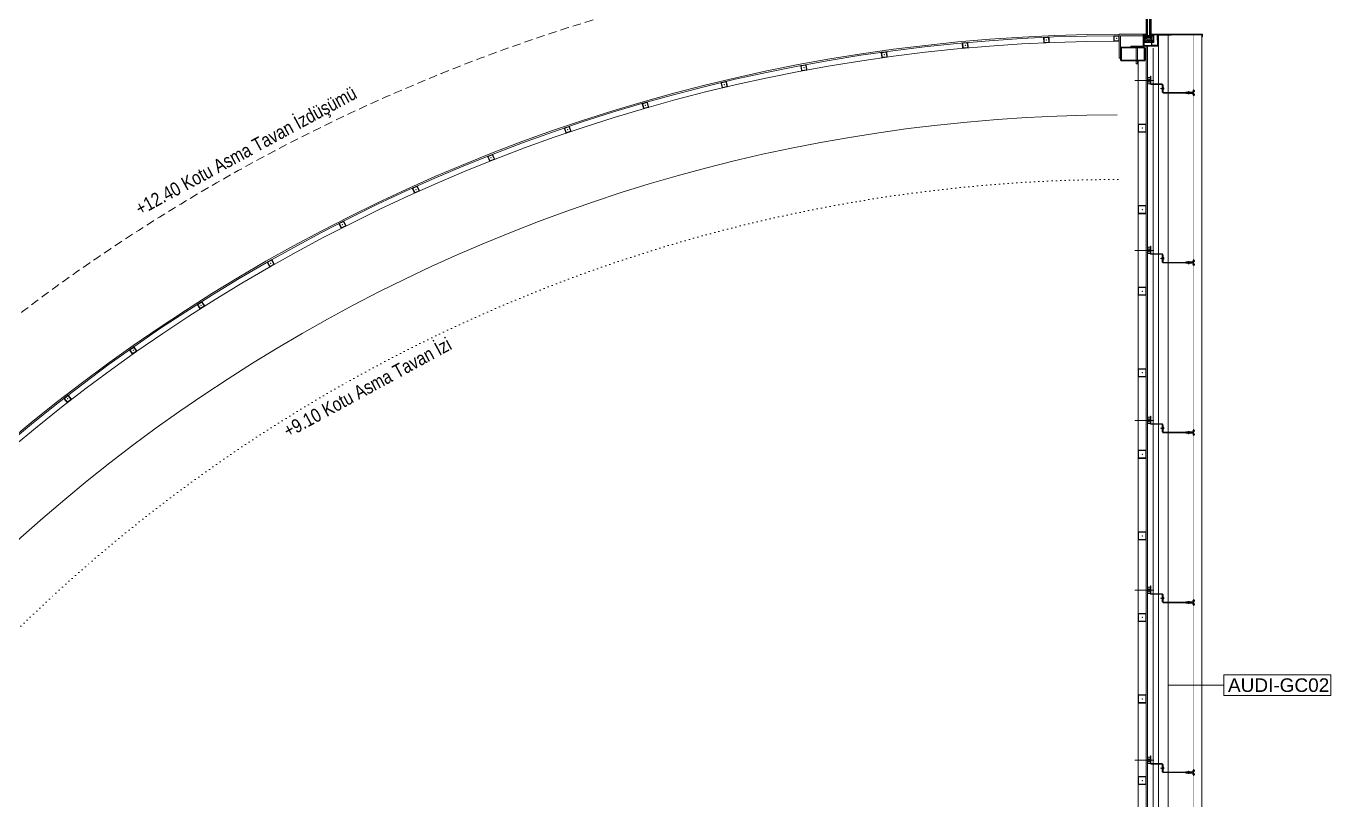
# Model space of a CAD drawing. Extents: x -1299 to 23780, y -3010 to 8106.
# Drawn here: x 15847 to 16807, y 555 to 1124 of the extents above; entities that cross this region are included whole.
import ezdxf
from ezdxf.enums import TextEntityAlignment as Align

# ---------------------------------------------------------------- set-up
doc = ezdxf.new("R2010")
doc.units = 0
doc.header["$LTSCALE"] = 25
doc.header["$MEASUREMENT"] = 0
doc.linetypes.add('DOT2', pattern=[0.125, 0, -0.125])
doc.linetypes.add('HIDDEN', pattern=[0.375, 0.25, -0.125])
doc.layers.get('0').update_dxf_attribs({"color": 9, "lineweight": 9})
for name, color, linetype, lineweight in [('06C', 9, 'Continuous', 9), ('06D', 9, 'Continuous', 9), ('10', 9, 'Continuous', 9), ('11', 9, 'Continuous', 9), ('15', 9, 'Continuous', 9), ('20', 9, 'DOT2', 9), ('21', 9, 'Continuous', 9), ('22', 8, 'Continuous', 9), ('33', 9, 'BATTING', 9), ('35', 9, 'Continuous', 9), ('40', 9, 'Continuous', 9), ('40B', 9, 'Continuous', 9)]:
    doc.layers.add(name, color=color, linetype=linetype, lineweight=lineweight)
doc.styles.add('Arial', font='arial.ttf', dxfattribs={"height": 2.5})
doc.styles.add('MuuM_TEXT-STANDART', font='ARIALN.TTF')
doc.linetypes.add('BATTING', pattern='A,0.0001,-0.1,[134,ltypeshp.shx,S=0.1,R=0,X=-0.1,Y=0],-0.2,[134,ltypeshp.shx,S=0.1,R=180,X=0.1,Y=0],-0.1', length=0.4001)

# ---------------------------------------------------------------- blocks, each defined once
blk = doc.blocks.new('0_wallno')
blk.add_lwpolyline([(-7.84, 1.5), (7.94, 1.5), (7.94, -1.5), (-7.84, -1.5)], close=True)
blk.add_lwpolyline([(7.94, 0), (16.13, 0)])
at = {"style": 'Arial'}
blk.add_attdef('GENISLIK', text='', height=2, dxfattribs=at).set_placement((8.44, 0), align=Align.BOTTOM_LEFT)
blk.add_attdef('DUVARNO', text='', height=2, dxfattribs=at).set_placement((0, 0), align=Align.MIDDLE_CENTER)
blk.add_attdef('YUKSEKLIK', text='', height=2, dxfattribs=at).set_placement((8.44, -0.5), align=Align.TOP_LEFT)
blk = doc.blocks.new('KAPI KODLARI 2. KAT')
at = {"layer": '22'}
ref = blk.add_blockref('0_wallno', (16768.16, 639.18), dxfattribs=dict(at, xscale=-5, yscale=5, zscale=5))
ref.add_attrib('DUVARNO', 'AUDI-GC02', dxfattribs={"layer": '0', "height": 10, "style": 'Arial'}).set_placement((16768.9, 639.18), align=Align.MIDDLE_CENTER)
blk = doc.blocks.new('*U487')
at = {"layer": '15'}
for p, q in [((1.47, -18.95), (200.82, -18.95)), ((1.47, -19.35), (200.82, -19.35)), ((1.47, -19.42), (200.82, -19.42)), ((1.47, -19.82), (200.82, -19.82)), ((1.47, -21.42), (200.82, -21.42)), ((1.47, -22.02), (200.82, -22.02)), ((1.47, -22.1), (200.82, -22.1)), ((1.47, -22.7), (200.82, -22.7))]:
    blk.add_line(p, q, dxfattribs=at)
blk = doc.blocks.new('p-profil_bitis')
for p, q in [((-1.5, 2.16), (-3, 5.37)), ((-3, 2.16), (-1.5, 5.37)), ((1.2, 3.05), (2.2, 4.65)), ((2.2, 3.05), (1.2, 4.65))]:
    blk.add_line(p, q)
for points in [[(-2.9, 6.02), (-2.89, 6.01), (-2.88, 6), (-2.88, 6), (-2.87, 6), (-2.48, 6), (-2.47, 6), (-2.46, 6), (-2.46, 6.01), (-2.45, 6.02), (-2.43, 6.06), (-2.41, 6.08), (-2.4, 6.09), (-2.38, 6.09), (-2.37, 6.1), (-2.35, 6.09), (-2.33, 6.09), (-2.32, 6.08), (-2.3, 6.06), (-2.28, 6.01), (-2.27, 6.01), (-2.27, 6), (-2.26, 6), (-2.25, 6), (-1.76, 6), (-1.76, 5.49), (-1.76, 5.48), (-1.77, 5.47), (-1.77, 5.46), (-1.78, 5.46), (-1.79, 5.45), (-1.8, 5.45), (-1.81, 5.45), (-1.82, 5.46), (-1.83, 5.46), (-1.84, 5.47), (-1.89, 5.55), (-1.89, 5.56), (-1.9, 5.57), (-1.9, 5.57), (-1.91, 5.57), (-1.92, 5.57), (-1.93, 5.57), (-1.93, 5.56), (-1.94, 5.55), (-1.99, 5.46), (-1.99, 5.46), (-2, 5.46), (-2, 5.45), (-2.01, 5.45), (-2.02, 5.45), (-2.1, 5.45), (-2.11, 5.45), (-2.12, 5.45), (-2.12, 5.46), (-2.13, 5.46), (-2.13, 5.47), (-2.13, 5.47), (-2.14, 5.48), (-2.14, 5.5), (-2.23, 5.45), (-2.54, 5.45), (-2.62, 5.5), (-2.62, 5.48), (-2.63, 5.47), (-2.63, 5.46), (-2.63, 5.46), (-2.64, 5.45), (-2.65, 5.45), (-2.65, 5.45), (-2.74, 5.45), (-2.75, 5.45), (-2.76, 5.45), (-2.76, 5.46), (-2.77, 5.46), (-2.77, 5.46), (-2.82, 5.55), (-2.83, 5.56), (-2.83, 5.57), (-2.84, 5.57), (-2.85, 5.57), (-2.86, 5.57), (-2.86, 5.57), (-2.87, 5.56), (-2.87, 5.55), (-2.92, 5.47), (-2.93, 5.46), (-2.94, 5.46), (-2.95, 5.45), (-2.96, 5.45), (-2.97, 5.45), (-2.98, 5.46), (-2.99, 5.46), (-2.99, 5.47), (-3, 5.48), (-3, 5.49), (-3, 6.92), (-3, 6.93), (-3, 6.93), (-2.99, 6.94), (-2.99, 6.95), (-2.98, 6.95), (-2.97, 6.95), (-2.37, 6.95), (-2.36, 6.95), (-2.35, 6.95), (-2.35, 6.94), (-2.34, 6.93), (-2.34, 6.93), (-2.34, 6.92), (-2.34, 6.47), (-2.34, 6.44), (-2.32, 6.41), (-2.3, 6.38), (-2.28, 6.37), (-2.25, 6.35), (-2.22, 6.35), (-2.04, 6.35), (-2.03, 6.35), (-2.02, 6.35), (-2.01, 6.36), (-2, 6.37), (-1.99, 6.38), (-1.99, 6.39), (-1.99, 6.4), (-1.99, 6.54), (-2.05, 6.54), (-2.06, 6.54), (-2.08, 6.55), (-2.09, 6.55), (-2.09, 6.56), (-2.1, 6.58), (-2.1, 6.59), (-2.1, 6.6), (-2.1, 6.62), (-2.09, 6.63), (-2.08, 6.65), (-2.07, 6.66), (-2.05, 6.67), (-2.04, 6.68), (-2.02, 6.68), (-1.79, 6.68), (-1.78, 6.68), (-1.78, 6.68), (-1.77, 6.67), (-1.76, 6.66), (-1.76, 6.66), (-1.76, 6.65), (-1.76, 6.4), (-0.65, 6.4), (-0.62, 6.4), (-0.58, 6.39), (-0.56, 6.37), (-0.53, 6.35), (-0.51, 6.32), (-0.5, 6.28), (-0.5, 6.25), (-0.5, 2.04), (-0.5, 2.01), (-0.49, 1.99), (-0.47, 1.96), (-0.45, 1.94), (-0.42, 1.93), (-0.39, 1.92), (-0.36, 1.92), (-0.33, 1.93), (-0.31, 1.94), (-0.29, 1.96), (-0.27, 1.99), (-0.26, 2.01), (-0.25, 2.04), (-0.25, 2.25), (-0.25, 2.26), (-0.25, 2.26), (-0.25, 2.27), (-0.24, 2.28), (-0.23, 2.28), (-0.23, 2.28), (0.22, 2.28), (0.23, 2.28), (0.24, 2.28), (0.25, 2.27), (0.25, 2.26), (0.25, 2.26), (0.26, 2.25), (0.26, 2.04), (0.26, 2.01), (0.27, 1.99), (0.29, 1.96), (0.31, 1.94), (0.33, 1.93), (0.36, 1.92), (0.39, 1.92), (0.42, 1.93), (0.45, 1.94), (0.47, 1.96), (0.49, 1.99), (0.5, 2.01), (0.5, 2.04), (0.5, 6.25), (0.51, 6.29), (0.52, 6.33), (0.54, 6.36), (0.58, 6.38), (0.61, 6.4), (0.65, 6.4), (1.76, 6.4), (1.76, 6.65), (1.76, 6.66), (1.76, 6.66), (1.77, 6.67), (1.77, 6.67), (1.78, 6.68), (1.78, 6.68), (1.79, 6.68), (2.02, 6.68), (2.04, 6.68), (2.06, 6.67), (2.08, 6.66), (2.09, 6.64), (2.1, 6.62), (2.1, 6.6), (2.1, 6.59), (2.1, 6.58), (2.1, 6.57), (2.09, 6.56), (2.08, 6.55), (2.07, 6.54), (2.06, 6.54), (2.05, 6.54), (1.99, 6.54), (1.99, 6.4), (1.99, 6.39), (1.99, 6.38), (2, 6.37), (2.01, 6.36), (2.02, 6.35), (2.03, 6.35), (2.04, 6.35), (2.22, 6.35), (2.25, 6.35), (2.28, 6.37), (2.3, 6.38), (2.32, 6.41), (2.34, 6.44), (2.34, 6.47), (2.34, 6.92), (2.34, 6.93), (2.34, 6.93), (2.35, 6.94), (2.35, 6.95), (2.36, 6.95), (2.37, 6.95), (2.97, 6.95), (2.98, 6.95), (2.98, 6.95), (2.99, 6.94), (2.99, 6.94), (3, 6.93), (3, 6.93), (3, 6.92), (3, 5.49), (3, 5.48), (3, 5.47), (2.99, 5.46), (2.98, 5.46), (2.97, 5.45), (2.96, 5.45), (2.96, 5.45), (2.95, 5.45), (2.94, 5.46), (2.93, 5.46), (2.92, 5.47), (2.87, 5.55), (2.87, 5.56), (2.86, 5.57), (2.86, 5.57), (2.85, 5.57), (2.84, 5.57), (2.83, 5.57), (2.83, 5.56), (2.82, 5.55), (2.77, 5.46), (2.77, 5.46), (2.76, 5.46), (2.76, 5.45), (2.75, 5.45), (2.74, 5.45), (2.65, 5.45), (2.65, 5.45), (2.64, 5.45), (2.63, 5.46), (2.63, 5.46), (2.63, 5.47), (2.62, 5.48), (2.62, 5.5), (2.53, 5.45), (2.22, 5.45), (2.13, 5.5), (2.13, 5.48), (2.13, 5.47), (2.13, 5.47), (2.13, 5.46), (2.12, 5.46), (2.12, 5.45), (2.11, 5.45), (2.1, 5.45), (2.02, 5.45), (2.01, 5.45), (2, 5.45), (1.99, 5.46), (1.99, 5.46), (1.94, 5.55), (1.93, 5.56), (1.93, 5.57), (1.92, 5.57), (1.91, 5.57), (1.9, 5.57), (1.9, 5.57), (1.89, 5.56), (1.89, 5.55), (1.84, 5.47), (1.83, 5.46), (1.82, 5.46), (1.81, 5.45), (1.8, 5.45), (1.79, 5.45), (1.78, 5.46), (1.77, 5.46), (1.77, 5.47), (1.76, 5.48), (1.76, 5.49), (1.76, 6), (2.25, 6), (2.26, 6), (2.26, 6), (2.27, 6.01), (2.27, 6.01), (2.28, 6.01), (2.3, 6.06), (2.31, 6.07), (2.33, 6.09), (2.34, 6.09), (2.36, 6.1), (2.37, 6.1), (2.39, 6.09), (2.4, 6.09), (2.42, 6.07), (2.43, 6.06), (2.45, 6.02), (2.46, 6.01), (2.46, 6), (2.47, 6), (2.48, 6), (2.87, 6), (2.88, 6), (2.88, 6), (2.89, 6.01), (2.9, 6.02), (2.9, 6.02), (2.9, 6.03), (2.9, 6.04), (2.9, 6.05), (2.87, 6.1), (2.86, 6.11), (2.85, 6.11), (2.84, 6.12), (2.83, 6.12), (2.82, 6.12), (2.81, 6.12), (2.8, 6.11), (2.79, 6.11), (2.78, 6.1), (2.74, 6.02), (2.73, 6.01), (2.72, 6.01), (2.72, 6), (2.71, 6), (2.7, 6), (2.69, 6.01), (2.69, 6.01), (2.68, 6.02), (2.64, 6.1), (2.63, 6.11), (2.62, 6.11), (2.61, 6.12), (2.6, 6.12), (2.59, 6.12), (2.58, 6.12), (2.57, 6.11), (2.56, 6.11), (2.55, 6.1), (2.51, 6.02), (2.5, 6.01), (2.5, 6.01), (2.49, 6), (2.48, 6), (2.48, 6), (2.47, 6), (2.46, 6.01), (2.46, 6.01), (2.45, 6.02), (2.41, 6.1), (2.4, 6.11), (2.39, 6.11), (2.38, 6.12), (2.37, 6.12), (2.36, 6.12), (2.35, 6.12), (2.34, 6.11), (2.33, 6.11), (2.32, 6.1), (2.28, 6.02), (2.27, 6.01), (2.26, 6.01), (2.26, 6), (2.25, 6), (2.24, 6), (2.24, 6.01), (2.23, 6.01), (2.22, 6.02), (2.18, 6.1), (2.17, 6.11), (2.16, 6.11), (2.15, 6.12), (2.14, 6.12), (2.13, 6.12), (2.12, 6.12), (2.11, 6.11), (2.1, 6.11), (2.09, 6.1), (2.05, 6.02), (2.04, 6.01), (2.03, 6.01), (2.03, 6), (2.02, 6), (2.01, 6), (2.01, 6.01), (2, 6.01), (1.99, 6.02), (1.95, 6.1), (1.94, 6.11), (1.93, 6.11), (1.92, 6.12), (1.91, 6.12), (1.9, 6.12), (1.89, 6.12), (1.88, 6.11), (1.87, 6.11), (1.86, 6.1), (1.82, 6.02), (1.81, 6.01), (1.81, 6.01), (1.8, 6), (1.79, 6), (1.78, 6), (1.77, 6.01), (1.77, 6.01), (1.76, 6.02), (1.76, 6.02), (1.76, 6.03), (1.76, 6.17), (1.76, 6.18), (1.76, 6.19), (1.75, 6.19), (1.74, 6.2), (1.74, 6.2), (1.73, 6.2), (0.8, 6.2), (0.8, 6.23), (0.79, 6.25), (0.77, 6.27), (0.76, 6.28), (0.73, 6.3), (0.71, 6.3), (0.68, 6.3), (0.66, 6.29), (0.64, 6.28), (0.62, 6.26), (0.61, 6.24), (0.6, 6.22), (0.6, 6.2), (0.6, 6.17), (0.61, 6.15), (0.63, 6.13), (0.65, 6.12), (0.65, 4.3), (1.25, 4.41), (1.26, 4.41), (1.27, 4.4), (1.28, 4.4), (1.29, 4.39), (1.3, 4.38), (1.3, 4.38), (1.3, 4.37), (1.3, 4.36), (1.29, 4.35), (1.29, 4.34), (1.28, 4.33), (1.27, 4.33), (0.65, 4.15), (0.65, 2.51), (1.25, 2.62), (1.26, 2.62), (1.27, 2.61), (1.28, 2.61), (1.29, 2.6), (1.3, 2.59), (1.3, 2.59), (1.3, 2.58), (1.3, 2.57), (1.29, 2.56), (1.29, 2.55), (1.28, 2.54), (1.27, 2.54), (0.64, 2.36), (0.62, 2.35), (0.6, 2.33), (0.59, 2.32), (0.58, 2.3), (0.58, 2.28), (0.58, 1.97), (0.7, 1.97), (0.7, 1.83), (0.26, 1.83), (0.14, 1.95), (0.14, 2.05), (0.14, 2.06), (0.14, 2.06), (0.13, 2.07), (0.13, 2.07), (0.12, 2.08), (0.12, 2.08), (0.11, 2.08), (-0.11, 2.08), (-0.12, 2.08), (-0.12, 2.08), (-0.13, 2.07), (-0.13, 2.07), (-0.14, 2.06), (-0.14, 2.06), (-0.14, 2.05), (-0.14, 1.95), (-0.26, 1.83), (-0.7, 1.83), (-0.7, 1.97), (-0.58, 1.97), (-0.58, 2.28), (-0.58, 2.3), (-0.59, 2.32), (-0.6, 2.34), (-0.62, 2.35), (-0.64, 2.36), (-1.27, 2.54), (-1.28, 2.54), (-1.29, 2.55), (-1.29, 2.56), (-1.3, 2.57), (-1.3, 2.58), (-1.3, 2.59), (-1.3, 2.59), (-1.29, 2.6), (-1.28, 2.61), (-1.27, 2.61), (-1.26, 2.62), (-1.25, 2.62), (-0.65, 2.51), (-0.65, 4.15), (-1.27, 4.33), (-1.28, 4.33), (-1.29, 4.34), (-1.29, 4.35), (-1.3, 4.36), (-1.3, 4.37), (-1.3, 4.38), (-1.3, 4.38), (-1.29, 4.39), (-1.28, 4.4), (-1.27, 4.4), (-1.26, 4.41), (-1.25, 4.41), (-0.65, 4.3), (-0.65, 6.12), (-0.63, 6.13), (-0.61, 6.15), (-0.6, 6.17), (-0.6, 6.2), (-0.6, 6.22), (-0.61, 6.24), (-0.62, 6.26), (-0.64, 6.28), (-0.66, 6.29), (-0.68, 6.3), (-0.71, 6.3), (-0.73, 6.3), (-0.76, 6.28), (-0.77, 6.27), (-0.79, 6.25), (-0.8, 6.23), (-0.8, 6.2), (-1.73, 6.2), (-1.74, 6.2), (-1.74, 6.2), (-1.75, 6.19), (-1.76, 6.19), (-1.76, 6.18), (-1.76, 6.17), (-1.76, 6.03), (-1.76, 6.02), (-1.76, 6.02), (-1.77, 6.01), (-1.78, 6.01), (-1.78, 6), (-1.79, 6), (-1.8, 6), (-1.81, 6.01), (-1.81, 6.01), (-1.82, 6.02), (-1.86, 6.1), (-1.87, 6.11), (-1.88, 6.11), (-1.89, 6.12), (-1.9, 6.12), (-1.91, 6.12), (-1.92, 6.12), (-1.93, 6.11), (-1.94, 6.11), (-1.95, 6.1), (-1.99, 6.02), (-2, 6.01), (-2.01, 6.01), (-2.01, 6), (-2.02, 6), (-2.03, 6), (-2.03, 6.01), (-2.04, 6.01), (-2.05, 6.02), (-2.09, 6.1), (-2.1, 6.11), (-2.11, 6.11), (-2.12, 6.12), (-2.13, 6.12), (-2.14, 6.12), (-2.15, 6.12), (-2.16, 6.11), (-2.17, 6.11), (-2.18, 6.1), (-2.22, 6.02), (-2.23, 6.01), (-2.24, 6.01), (-2.24, 6), (-2.25, 6), (-2.26, 6), (-2.26, 6.01), (-2.27, 6.01), (-2.28, 6.02), (-2.32, 6.1), (-2.33, 6.11), (-2.34, 6.11), (-2.35, 6.12), (-2.36, 6.12), (-2.37, 6.12), (-2.38, 6.12), (-2.39, 6.11), (-2.4, 6.11), (-2.41, 6.1), (-2.45, 6.02), (-2.46, 6.01), (-2.46, 6.01), (-2.47, 6), (-2.48, 6), (-2.48, 6), (-2.49, 6), (-2.5, 6.01), (-2.5, 6.01), (-2.51, 6.02), (-2.55, 6.1), (-2.56, 6.11), (-2.57, 6.11), (-2.58, 6.12), (-2.59, 6.12), (-2.6, 6.12), (-2.61, 6.12), (-2.62, 6.11), (-2.63, 6.11), (-2.64, 6.1), (-2.68, 6.02), (-2.69, 6.01), (-2.69, 6.01), (-2.7, 6), (-2.71, 6), (-2.72, 6), (-2.73, 6.01), (-2.73, 6.01), (-2.74, 6.02), (-2.78, 6.1), (-2.79, 6.11), (-2.8, 6.11), (-2.81, 6.12), (-2.82, 6.12), (-2.83, 6.12), (-2.84, 6.12), (-2.85, 6.11), (-2.86, 6.11), (-2.87, 6.1), (-2.9, 6.05), (-2.9, 6.04), (-2.9, 6.03)], [(-3, 5.37), (-1.5, 5.37), (-1.5, 2.16), (-3, 2.16)], [(2.85, 0.85), (2.85, 1), (2.77, 1.14), (2.89, 1.5), (3, 1.5), (3, 0.1), (2.9, 0), (-2.9, 0), (-3, 0.1), (-3, 1.5), (-2.89, 1.5), (-2.77, 1.14), (-2.85, 0.99), (-2.85, 0.85), (-2.87, 0.85), (-2.87, 0.5), (-2.82, 0.45), (-2.47, 0.45), (-2.47, 0.37), (-2.52, 0.32), (-2.82, 0.32), (-2.87, 0.27), (-2.87, 0.18), (-2.82, 0.13), (2.82, 0.13), (2.87, 0.18), (2.87, 0.27), (2.82, 0.32), (2.52, 0.32), (2.47, 0.37), (2.47, 0.45), (2.82, 0.45), (2.87, 0.5), (2.87, 0.85)], [(-2.81, 6.34), (-2.81, 6.33), (-2.8, 6.33), (-2.8, 6.32), (-2.79, 6.32), (-2.78, 6.32), (-2.56, 6.32), (-2.55, 6.32), (-2.55, 6.32), (-2.54, 6.33), (-2.54, 6.33), (-2.53, 6.34), (-2.53, 6.34), (-2.53, 6.35), (-2.53, 6.77), (-2.53, 6.78), (-2.53, 6.78), (-2.54, 6.79), (-2.54, 6.79), (-2.55, 6.8), (-2.55, 6.8), (-2.56, 6.8), (-2.78, 6.8), (-2.79, 6.8), (-2.79, 6.8), (-2.8, 6.79), (-2.8, 6.79), (-2.81, 6.78), (-2.81, 6.77)], [(-2.8, 0.99), (-2.69, 0.82), (-2.63, 0.73), (-2.54, 0.57), (-2.5, 0.55), (-2.47, 0.56), (-2.45, 0.6), (-2.45, 0.85), (-2.4, 0.9), (-1.53, 0.9), (-1.42, 0.94), (-1.38, 1.05), (-1.38, 1.13), (-1.33, 1.18), (-0.02, 1.18), (-0.01, 1.2), (0.01, 1.2), (0.03, 1.18), (1.33, 1.18), (1.38, 1.13), (1.38, 1.05), (1.42, 0.94), (1.53, 0.9), (2.4, 0.9), (2.45, 0.85), (2.45, 0.6), (2.47, 0.56), (2.5, 0.55), (2.54, 0.57), (2.63, 0.73), (2.8, 0.99), (2.78, 1.04), (2.71, 1.07), (2.7, 1.11), (2.7, 1.13), (2.8, 1.5), (2.48, 1.5), (2.4, 1.42), (2.4, 1.36), (2.52, 1.36), (2.52, 1.2), (2.42, 1.1), (1.58, 1.1), (1.58, 1.36), (1.7, 1.36), (1.7, 1.42), (1.62, 1.5), (-1.62, 1.5), (-1.7, 1.42), (-1.7, 1.36), (-1.58, 1.36), (-1.58, 1.1), (-2.42, 1.1), (-2.52, 1.2), (-2.52, 1.36), (-2.4, 1.36), (-2.4, 1.42), (-2.48, 1.5), (-2.8, 1.5), (-2.7, 1.13), (-2.7, 1.11), (-2.71, 1.07), (-2.78, 1.03)], [(-2.68, 5.61), (-2.67, 5.59), (-2.67, 5.58), (-2.65, 5.58), (-2.64, 5.57), (-2.63, 5.57), (-2.62, 5.57), (-2.62, 5.53), (-2.58, 5.57), (-2.17, 5.57), (-2.14, 5.53), (-2.14, 5.57), (-2.13, 5.57), (-2.12, 5.57), (-2.11, 5.57), (-2.1, 5.58), (-2.09, 5.59), (-2.08, 5.6), (-2.08, 5.61), (-2.08, 5.62), (-2.08, 5.68), (-2.21, 5.81), (-2.55, 5.81), (-2.68, 5.68), (-2.68, 5.62)], [(1.2, 3.05), (1.2, 4.65), (2.2, 4.65), (2.2, 3.05)], [(2.13, 5.57), (2.13, 5.53), (2.17, 5.57), (2.58, 5.57), (2.62, 5.53), (2.62, 5.57), (2.63, 5.57), (2.64, 5.57), (2.65, 5.57), (2.66, 5.58), (2.67, 5.59), (2.68, 5.6), (2.68, 5.61), (2.68, 5.62), (2.68, 5.68), (2.55, 5.81), (2.21, 5.81), (2.08, 5.68), (2.08, 5.62), (2.08, 5.61), (2.08, 5.6), (2.09, 5.59), (2.1, 5.58), (2.11, 5.57), (2.12, 5.57)], [(2.53, 6.35), (2.53, 6.34), (2.54, 6.33), (2.54, 6.33), (2.55, 6.32), (2.55, 6.32), (2.56, 6.32), (2.78, 6.32), (2.79, 6.32), (2.79, 6.32), (2.8, 6.33), (2.81, 6.33), (2.81, 6.34), (2.81, 6.35), (2.81, 6.77), (2.81, 6.78), (2.81, 6.78), (2.8, 6.79), (2.8, 6.79), (2.79, 6.8), (2.79, 6.8), (2.78, 6.8), (2.56, 6.8), (2.55, 6.8), (2.55, 6.8), (2.54, 6.79), (2.54, 6.79), (2.53, 6.78), (2.53, 6.77)]]:
    blk.add_lwpolyline(points, close=True)
for points in [[(0.35, 6.5), (0.3, 6.68), (0.2, 6.79), (0.02, 6.85), (-0.16, 6.81), (-0.3, 6.68), (-0.35, 6.5), (-0.35, 6.55), (-0.36, 6.6), (-0.37, 6.65), (-0.39, 6.69), (-0.42, 6.74), (-0.45, 6.78), (-0.48, 6.82), (-0.52, 6.85), (-0.56, 6.88), (-0.6, 6.9), (-0.65, 6.92), (-0.7, 6.94), (-0.75, 6.95), (-0.8, 6.95), (-1.4, 6.95), (-1.54, 6.89), (-1.6, 6.85), (-2.1, 6.85), (-2.25, 6.78), (-2.3, 6.65), (-2.3, 6.6), (-2.25, 6.47), (-2.14, 6.4), (-2.04, 6.39), (-2.01, 6.53), (-2.11, 6.55), (-2.15, 6.6), (-2.15, 6.65), (-2.1, 6.7), (-1.6, 6.7), (-1.46, 6.76), (-1.4, 6.8), (-0.8, 6.8), (-0.64, 6.75), (-0.55, 6.66), (-0.5, 6.5), (-0.5, 5.15), (-0.4, 5.01), (-0.27, 5.02), (-0.2, 5.17), (-0.25, 5.2), (-0.2, 5.23), (-0.2, 5.35), (-0.25, 5.38), (-0.2, 5.41), (-0.2, 5.53), (-0.25, 5.56), (-0.2, 5.59), (-0.2, 5.71), (-0.25, 5.74), (-0.2, 5.77), (-0.2, 5.89), (-0.25, 5.92), (-0.2, 5.95), (-0.2, 6.07), (-0.25, 6.1), (-0.2, 6.13), (-0.2, 6.25), (-0.25, 6.28), (-0.2, 6.31), (-0.2, 6.5), (-0.12, 6.66), (0.02, 6.7), (0.12, 6.66), (0.2, 6.5), (0.2, 6.4), (0.25, 6.37), (0.2, 6.34), (0.2, 6.22), (0.25, 6.19), (0.2, 6.16), (0.2, 6.04), (0.25, 6.01), (0.2, 5.98), (0.2, 5.86), (0.25, 5.83), (0.2, 5.8), (0.2, 5.68), (0.25, 5.65), (0.2, 5.62), (0.2, 5.5), (0.25, 5.47), (0.2, 5.44), (0.2, 5.32), (0.25, 5.29), (0.2, 5.26), (0.2, 5.15), (0.3, 5.01), (0.4, 5.01), (0.5, 5.15), (0.5, 6.5), (0.55, 6.66), (0.64, 6.75), (0.8, 6.8), (1.4, 6.8), (1.46, 6.76), (1.6, 6.7), (2.1, 6.7), (2.15, 6.65), (2.15, 6.6), (2.11, 6.55), (2.01, 6.53), (2.04, 6.39), (2.13, 6.4), (2.25, 6.47), (2.3, 6.6), (2.3, 6.65), (2.23, 6.8), (2.1, 6.85), (1.6, 6.85), (1.54, 6.89), (1.4, 6.95), (0.8, 6.95), (0.75, 6.95), (0.7, 6.94), (0.65, 6.92), (0.61, 6.9), (0.56, 6.88), (0.52, 6.85), (0.48, 6.82), (0.45, 6.78), (0.42, 6.74), (0.4, 6.69), (0.38, 6.65), (0.36, 6.6), (0.35, 6.55), (0.35, 6.5), (0.35, 5.15)], [(-0.35, 6.5), (-0.35, 5.15)]]:
    blk.add_lwpolyline(points)
for points in [[(-1.77, 1.34, -10), (-1.77, 1.49, -10), (-1.76, 1.51, -10), (-1.73, 1.52, -10), (-1.64, 1.5, -10), (-1.48, 1.5, -10), (-1.48, 1.74, -10), (-1.52, 1.81, -10), (-1.54, 1.83, -10), (-1.57, 1.81, -10), (-1.62, 1.73, -10), (-1.65, 1.71, -10), (-1.69, 1.73, -10), (-1.74, 1.81, -10), (-1.77, 1.83, -10), (-1.79, 1.81, -10), (-1.84, 1.73, -10), (-1.88, 1.71, -10), (-1.91, 1.73, -10), (-1.96, 1.81, -10), (-1.99, 1.83, -10), (-2.01, 1.81, -10), (-2.06, 1.73, -10), (-2.09, 1.71, -10), (-2.13, 1.73, -10), (-2.18, 1.81, -10), (-2.2, 1.83, -10), (-2.23, 1.81, -10), (-2.28, 1.73, -10), (-2.31, 1.71, -10), (-2.35, 1.73, -10), (-2.4, 1.81, -10), (-2.42, 1.83, -10), (-2.45, 1.81, -10), (-2.5, 1.73, -10), (-2.53, 1.71, -10), (-2.57, 1.73, -10), (-2.62, 1.81, -10), (-2.64, 1.83, -10), (-2.67, 1.81, -10), (-2.74, 1.69, -10), (-2.86, 1.65, -10), (-2.95, 1.78, -10), (-3.09, 1.83, -10), (-3.21, 1.83, -10), (-3.23, 1.82, -10), (-3.24, 1.79, -10), (-3.23, 1.78, -10), (-3.14, 1.76, -10), (-3.02, 1.69, -10), (-2.98, 1.62, -10), (-2.98, 1.5, -10), (-2.55, 1.5, -10), (-2.46, 1.52, -10), (-2.45, 1.52, -10), (-2.44, 1.52, -10), (-2.43, 1.49, -10), (-2.43, 1.34, -10), (-2.54, 1.34, -10), (-2.54, 1.31, -10), (-2.38, 1.16, -10), (-2.34, 1.14, -10), (-2.22, 1.2, -10), (-1.97, 1.2, -10), (-1.86, 1.14, -10), (-1.8, 1.16, -10), (-1.66, 1.31, -10), (-1.66, 1.34, -10), (-1.77, 1.34, -10)], [(-1.89, 1.35, -10), (-1.93, 1.31, -10), (-2.26, 1.31, -10), (-2.31, 1.35, -10), (-2.31, 1.47, -10), (-2.26, 1.51, -10), (-1.93, 1.51, -10), (-1.89, 1.47, -10), (-1.89, 1.46, -10), (-1.89, 1.35, -10)], [(1.76, 1.34, -10), (1.76, 1.49, -10), (1.76, 1.51, -10), (1.73, 1.52, -10), (1.64, 1.5, -10), (1.48, 1.5, -10), (1.48, 1.74, -10), (1.52, 1.81, -10), (1.54, 1.83, -10), (1.57, 1.81, -10), (1.62, 1.73, -10), (1.65, 1.71, -10), (1.69, 1.73, -10), (1.74, 1.81, -10), (1.76, 1.83, -10), (1.79, 1.81, -10), (1.84, 1.73, -10), (1.88, 1.71, -10), (1.91, 1.73, -10), (1.96, 1.81, -10), (1.99, 1.83, -10), (2.01, 1.81, -10), (2.06, 1.73, -10), (2.09, 1.71, -10), (2.13, 1.73, -10), (2.18, 1.81, -10), (2.2, 1.83, -10), (2.23, 1.81, -10), (2.28, 1.73, -10), (2.31, 1.71, -10), (2.35, 1.73, -10), (2.4, 1.81, -10), (2.42, 1.83, -10), (2.45, 1.81, -10), (2.5, 1.73, -10), (2.53, 1.71, -10), (2.57, 1.73, -10), (2.62, 1.81, -10), (2.64, 1.83, -10), (2.67, 1.81, -10), (2.74, 1.69, -10), (2.86, 1.65, -10), (2.95, 1.78, -10), (3.09, 1.83, -10), (3.21, 1.83, -10), (3.23, 1.82, -10), (3.24, 1.79, -10), (3.23, 1.78, -10), (3.14, 1.76, -10), (3.02, 1.69, -10), (2.98, 1.62, -10), (2.98, 1.5, -10), (2.55, 1.5, -10), (2.46, 1.52, -10), (2.45, 1.52, -10), (2.44, 1.52, -10), (2.42, 1.49, -10), (2.42, 1.34, -10), (2.53, 1.34, -10), (2.53, 1.31, -10), (2.38, 1.16, -10), (2.34, 1.14, -10), (2.22, 1.2, -10), (1.97, 1.2, -10), (1.86, 1.14, -10), (1.8, 1.16, -10), (1.65, 1.31, -10), (1.65, 1.34, -10), (1.76, 1.34, -10)], [(1.88, 1.35, -10), (1.93, 1.31, -10), (2.26, 1.31, -10), (2.3, 1.35, -10), (2.3, 1.47, -10), (2.26, 1.51, -10), (1.93, 1.51, -10), (1.89, 1.47, -10), (1.88, 1.46, -10), (1.88, 1.35, -10)]]:
    blk.add_polyline3d(points)
blk = doc.blocks.new('p- alum kaplama profil')
at = {"lineweight": 13}
blk.add_lwpolyline([(7.12, 12.59), (7.12, 26.49)], dxfattribs=at)
at = {"lineweight": 18}
blk.add_lwpolyline([(4.09, 6.16), (-1.41, 6.16), (-1.41, 6.46), (4.09, 6.46, 0.414214), (4.29, 6.66), (4.29, 14.66, -0.414214), (4.79, 15.16), (10.29, 15.16), (10.29, 14.86), (4.79, 14.86, 0.414214), (4.59, 14.66), (4.59, 6.66, -0.414214)], format="xyb", close=True, dxfattribs=at)
at = {"lineweight": 5}
blk.add_lwpolyline([(9.44, 15.16), (4.79, 15.16), (4.79, 17.16), (9.44, 17.16)], close=True, dxfattribs=at)
for points in [[(4.79, 15.16), (9.44, 17.16)], [(9.44, 15.16), (4.79, 17.16)]]:
    blk.add_lwpolyline(points, dxfattribs=at)
blk.add_lwpolyline([(-2.06, 5.56), (-2.06, -2.34), (-2.06, -15.69), (-1.66, -15.69), (-1.66, -2.34), (-1.66, 5.56), (-1.66, 5.56), (-1.66, 5.57), (-1.66, 5.57), (-1.66, 5.58), (-1.66, 5.58), (-1.65, 5.59), (-1.65, 5.59), (-1.65, 5.59), (-1.65, 5.6), (-1.65, 5.6), (-1.64, 5.61), (-1.64, 5.61), (-1.64, 5.62), (-1.64, 5.62), (-1.63, 5.62), (-1.63, 5.63), (-1.63, 5.63), (-1.62, 5.63), (-1.62, 5.64), (-1.61, 5.64), (-1.61, 5.64), (-1.61, 5.64), (-1.6, 5.65), (-1.6, 5.65), (-1.59, 5.65), (-1.59, 5.65), (-1.58, 5.65), (-1.58, 5.65), (-1.57, 5.66), (-1.57, 5.66), (-1.56, 5.66), (-1.56, 5.66), (3.94, 5.66), (3.94, 6.06), (-1.56, 6.06), (-1.58, 6.06), (-1.61, 6.05), (-1.63, 6.05), (-1.66, 6.05), (-1.68, 6.04), (-1.7, 6.03), (-1.73, 6.03), (-1.75, 6.02), (-1.77, 6.01), (-1.79, 6), (-1.82, 5.99), (-1.84, 5.97), (-1.86, 5.96), (-1.88, 5.94), (-1.89, 5.93), (-1.91, 5.91), (-1.93, 5.89), (-1.95, 5.87), (-1.96, 5.85), (-1.97, 5.83), (-1.99, 5.81), (-2, 5.79), (-2.01, 5.77), (-2.02, 5.75), (-2.03, 5.72), (-2.04, 5.7), (-2.04, 5.68), (-2.05, 5.65), (-2.05, 5.63), (-2.06, 5.61), (-2.06, 5.58)], close=True)
blk.add_lwpolyline([(-1.66, -2.34), (-2.06, -2.34)])
for points in [[(-2.36, -10.84), (-2.36, -16.39), (-2.36, -16.39, -0.414214), (-2.51, -16.54), (-2.51, -16.54), (-4.06, -16.54), (-4.06, -16.84), (-2.51, -16.84), (-2.51, -16.84, 0.414214), (-2.06, -16.39), (-2.06, -10.84)], [(-1.36, -10.84), (-1.66, -10.84), (-1.66, -16.39, 0.414214), (-1.21, -16.84), (-1.21, -16.84), (0.34, -16.84), (0.34, -16.54), (-1.21, -16.54), (-1.21, -16.54, -0.414214), (-1.36, -16.39), (-1.36, -16.39)]]:
    blk.add_lwpolyline(points, format="xyb", close=True)
for points in [[(0.67, 5.66, -10), (1.91, 5.66, -10)], [(0.67, 5.66, -10), (0.67, 5.64, -10), (0.67, 5.62, -10), (0.67, 5.6, -10), (0.68, 5.58, -10), (0.68, 5.56, -10), (0.69, 5.54, -10), (0.69, 5.52, -10), (0.7, 5.5, -10), (0.7, 5.48, -10), (0.71, 5.46, -10), (0.72, 5.45, -10), (0.73, 5.43, -10), (0.74, 5.41, -10), (0.75, 5.4, -10), (0.76, 5.38, -10), (0.77, 5.36, -10), (0.79, 5.35, -10), (0.8, 5.33, -10), (0.81, 5.32, -10), (0.83, 5.31, -10), (0.84, 5.29, -10), (0.86, 5.28, -10), (0.87, 5.27, -10), (0.89, 5.26, -10), (0.91, 5.25, -10), (0.92, 5.24, -10), (0.94, 5.23, -10), (0.96, 5.22, -10), (0.98, 5.21, -10), (1, 5.21, -10), (1.02, 5.2, -10), (1.03, 5.2, -10)], [(0.96, 5.66, -10), (0.97, 5.66, -10), (0.97, 5.66, -10), (0.97, 5.66, -10), (0.98, 5.66, -10), (0.98, 5.66, -10), (0.99, 5.66, -10), (0.99, 5.66, -10), (1, 5.66, -10), (1, 5.67, -10), (1, 5.67, -10), (1.01, 5.67, -10), (1.01, 5.67, -10), (1.01, 5.67, -10), (1.02, 5.68, -10), (1.02, 5.68, -10), (1.02, 5.68, -10), (1.03, 5.69, -10), (1.03, 5.69, -10), (1.03, 5.69, -10), (1.04, 5.7, -10), (1.04, 5.7, -10), (1.04, 5.7, -10), (1.04, 5.71, -10), (1.04, 5.71, -10), (1.05, 5.72, -10), (1.05, 5.72, -10), (1.05, 5.72, -10), (1.05, 5.73, -10), (1.05, 5.73, -10), (1.05, 5.74, -10), (1.05, 5.74, -10), (1.05, 5.75, -10)], [(1.61, 6.87, -10), (0.98, 6.96, -10)], [(1.33, 5.85, -10), (0.98, 5.88, -10)], [(1.56, 7.05, -10), (1.02, 7.13, -10)], [(1.03, 5.2, -10), (1.04, 5.2, -10), (1.05, 5.19, -10), (1.05, 5.19, -10), (1.06, 5.19, -10), (1.06, 5.19, -10), (1.07, 5.19, -10), (1.07, 5.19, -10), (1.08, 5.19, -10), (1.08, 5.19, -10), (1.09, 5.19, -10), (1.09, 5.18, -10), (1.1, 5.18, -10), (1.1, 5.18, -10), (1.11, 5.18, -10), (1.11, 5.18, -10), (1.12, 5.18, -10), (1.12, 5.18, -10), (1.13, 5.18, -10), (1.13, 5.18, -10), (1.14, 5.18, -10), (1.15, 5.18, -10), (1.15, 5.18, -10), (1.16, 5.17, -10), (1.16, 5.17, -10), (1.17, 5.17, -10), (1.17, 5.17, -10), (1.18, 5.17, -10), (1.18, 5.17, -10), (1.19, 5.17, -10), (1.19, 5.17, -10), (1.2, 5.17, -10), (1.2, 5.17, -10)], [(1.05, 6.91, -10), (1.29, 7.56, -10)], [(1.05, 5.83, -10), (1.05, 6.01, -10)], [(1.05, 5.75, -10), (1.05, 5.83, -10)], [(1.2, 5.17, -10), (1.2, 5.2, -10)], [(1.38, 5.2, -10), (1.2, 5.2, -10)], [(1.29, 4.93, -10), (1.29, 7.8, -10)], [(1.53, 6.82, -10), (1.29, 7.56, -10)], [(1.29, 6.16, -10), (1.29, 6.26, -10)], [(1.38, 5.17, -10), (1.38, 5.2, -10)], [(1.38, 5.17, -10), (1.38, 5.17, -10), (1.39, 5.17, -10), (1.39, 5.17, -10), (1.4, 5.17, -10), (1.41, 5.17, -10), (1.41, 5.17, -10), (1.42, 5.17, -10), (1.42, 5.17, -10), (1.43, 5.17, -10), (1.43, 5.18, -10), (1.44, 5.18, -10), (1.44, 5.18, -10), (1.45, 5.18, -10), (1.45, 5.18, -10), (1.46, 5.18, -10), (1.46, 5.18, -10), (1.47, 5.18, -10), (1.47, 5.18, -10), (1.48, 5.18, -10), (1.48, 5.18, -10), (1.49, 5.18, -10), (1.5, 5.19, -10), (1.5, 5.19, -10), (1.51, 5.19, -10), (1.51, 5.19, -10), (1.52, 5.19, -10), (1.52, 5.19, -10), (1.53, 5.19, -10), (1.53, 5.19, -10), (1.54, 5.19, -10), (1.54, 5.2, -10), (1.55, 5.2, -10)], [(1.53, 5.75, -10), (1.53, 5.92, -10)], [(1.53, 5.75, -10), (1.53, 5.74, -10), (1.53, 5.74, -10), (1.53, 5.73, -10), (1.53, 5.73, -10), (1.53, 5.72, -10), (1.54, 5.72, -10), (1.54, 5.72, -10), (1.54, 5.71, -10), (1.54, 5.71, -10), (1.54, 5.7, -10), (1.54, 5.7, -10), (1.55, 5.7, -10), (1.55, 5.69, -10), (1.55, 5.69, -10), (1.55, 5.69, -10), (1.56, 5.68, -10), (1.56, 5.68, -10), (1.56, 5.68, -10), (1.57, 5.67, -10), (1.57, 5.67, -10), (1.58, 5.67, -10), (1.58, 5.67, -10), (1.58, 5.67, -10), (1.59, 5.66, -10), (1.59, 5.66, -10), (1.6, 5.66, -10), (1.6, 5.66, -10), (1.6, 5.66, -10), (1.61, 5.66, -10), (1.61, 5.66, -10), (1.62, 5.66, -10), (1.62, 5.66, -10)], [(1.55, 5.2, -10), (1.57, 5.2, -10), (1.59, 5.21, -10), (1.6, 5.21, -10), (1.62, 5.22, -10), (1.64, 5.23, -10), (1.66, 5.24, -10), (1.68, 5.25, -10), (1.69, 5.26, -10), (1.71, 5.27, -10), (1.73, 5.28, -10), (1.74, 5.29, -10), (1.76, 5.31, -10), (1.77, 5.32, -10), (1.78, 5.33, -10), (1.8, 5.35, -10), (1.81, 5.36, -10), (1.82, 5.38, -10), (1.83, 5.4, -10), (1.84, 5.41, -10), (1.85, 5.43, -10), (1.86, 5.45, -10), (1.87, 5.46, -10), (1.88, 5.48, -10), (1.89, 5.5, -10), (1.89, 5.52, -10), (1.9, 5.54, -10), (1.9, 5.56, -10), (1.9, 5.58, -10), (1.91, 5.6, -10), (1.91, 5.62, -10), (1.91, 5.64, -10), (1.91, 5.66, -10)], [(-3.84, -17.04, 0), (-3.81, -17.07, 0), (-3.78, -17.1, 0), (-3.75, -17.12, 0), (-3.72, -17.15, 0), (-3.69, -17.17, 0), (-3.66, -17.19, 0), (-3.62, -17.21, 0), (-3.59, -17.23, 0), (-3.55, -17.24, 0), (-3.52, -17.26, 0), (-3.48, -17.27, 0), (-3.44, -17.28, 0), (-3.4, -17.28, 0), (-3.36, -17.29, 0), (-3.32, -17.29, 0), (-3.29, -17.29, 0), (-3.25, -17.29, 0), (-3.21, -17.29, 0), (-3.17, -17.28, 0), (-3.13, -17.28, 0), (-3.09, -17.27, 0), (-3.06, -17.26, 0), (-3.02, -17.24, 0), (-2.98, -17.23, 0), (-2.95, -17.21, 0), (-2.91, -17.19, 0), (-2.88, -17.17, 0), (-2.85, -17.15, 0), (-2.82, -17.12, 0), (-2.79, -17.1, 0), (-2.76, -17.07, 0), (-2.73, -17.04, 0)], [(-3.29, -17.04, 0), (-3.84, -17.04, 0)], [(-2.85, -16.54, 0), (-2.86, -16.51, 0), (-2.87, -16.47, 0), (-2.89, -16.44, 0), (-2.91, -16.41, 0), (-2.93, -16.38, 0), (-2.96, -16.35, 0), (-2.98, -16.33, 0), (-3.01, -16.31, 0), (-3.04, -16.29, 0), (-3.07, -16.27, 0), (-3.11, -16.25, 0), (-3.14, -16.24, 0), (-3.18, -16.23, 0), (-3.21, -16.22, 0), (-3.25, -16.22, 0), (-3.29, -16.22, 0), (-3.32, -16.22, 0), (-3.36, -16.22, 0), (-3.39, -16.23, 0), (-3.43, -16.24, 0), (-3.46, -16.25, 0), (-3.5, -16.27, 0), (-3.53, -16.29, 0), (-3.56, -16.31, 0), (-3.59, -16.33, 0), (-3.61, -16.35, 0), (-3.64, -16.38, 0), (-3.66, -16.41, 0), (-3.68, -16.44, 0), (-3.7, -16.47, 0), (-3.71, -16.51, 0), (-3.73, -16.54, 0)], [(-3.29, -16.54, 0), (-3.73, -16.54, 0)], [(-3.29, -16.54, 0), (-3.55, -16.54, 0)], [(-3.55, -16.54, 0), (-3.29, -16.54, 0)], [(-3.55, -17.04, 0), (-3.55, -16.54, 0)], [(-3.29, -17.54, 0), (-3.29, -16.04, 0)], [(-3.29, -16.54, 0), (-2.85, -16.54, 0)], [(-3.29, -16.54, 0), (-3.03, -16.54, 0)], [(-3.03, -16.54, 0), (-3.29, -16.54, 0)], [(-3.29, -17.04, 0), (-2.73, -17.04, 0)], [(-3.03, -17.04, 0), (-3.03, -16.54, 0)], [(-2.86, -13.04, 0), (-0.86, -13.04, 0)], [(-2.36, -12.52, 0), (-2.4, -12.53, 0), (-2.43, -12.56, 0), (-2.47, -12.58, 0), (-2.5, -12.6, 0), (-2.53, -12.63, 0), (-2.56, -12.66, 0), (-2.59, -12.69, 0), (-2.61, -12.73, 0), (-2.63, -12.76, 0), (-2.65, -12.8, 0), (-2.67, -12.84, 0), (-2.68, -12.88, 0), (-2.69, -12.92, 0), (-2.7, -12.96, 0), (-2.71, -13, 0), (-2.71, -13.04, 0), (-2.71, -13.08, 0), (-2.7, -13.13, 0), (-2.69, -13.17, 0), (-2.68, -13.21, 0), (-2.67, -13.25, 0), (-2.65, -13.28, 0), (-2.63, -13.32, 0), (-2.61, -13.36, 0), (-2.59, -13.39, 0), (-2.56, -13.42, 0), (-2.53, -13.45, 0), (-2.5, -13.48, 0), (-2.47, -13.51, 0), (-2.43, -13.53, 0), (-2.4, -13.55, 0), (-2.36, -13.57, 0)], [(-2.36, -13.04, 0), (-2.36, -12.52, 0)], [(-2.36, -13.04, 0), (-2.36, -12.73, 0)], [(-2.36, -12.73, 0), (-2.36, -13.04, 0)], [(-1.36, -12.73, 0), (-2.36, -12.73, 0)], [(-2.36, -13.04, 0), (-2.36, -13.36, 0)], [(-2.36, -13.04, 0), (-2.36, -13.57, 0)], [(-2.36, -13.36, 0), (-2.36, -13.04, 0)], [(-1.36, -13.36, 0), (-2.36, -13.36, 0)], [(-1.36, -13.04, 0), (-1.36, -12.37, 0)], [(-1.36, -13.72, 0), (-1.32, -13.68, 0), (-1.29, -13.65, 0), (-1.26, -13.61, 0), (-1.23, -13.58, 0), (-1.2, -13.54, 0), (-1.18, -13.5, 0), (-1.16, -13.45, 0), (-1.14, -13.41, 0), (-1.12, -13.37, 0), (-1.1, -13.32, 0), (-1.09, -13.28, 0), (-1.08, -13.23, 0), (-1.07, -13.18, 0), (-1.06, -13.14, 0), (-1.06, -13.09, 0), (-1.06, -13.04, 0), (-1.06, -12.99, 0), (-1.06, -12.95, 0), (-1.07, -12.9, 0), (-1.08, -12.85, 0), (-1.09, -12.81, 0), (-1.1, -12.76, 0), (-1.12, -12.72, 0), (-1.14, -12.67, 0), (-1.16, -12.63, 0), (-1.18, -12.59, 0), (-1.2, -12.55, 0), (-1.23, -12.51, 0), (-1.26, -12.47, 0), (-1.29, -12.43, 0), (-1.32, -12.4, 0), (-1.36, -12.37, 0)], [(-1.36, -13.04, 0), (-1.36, -13.72, 0)], [(-0.56, -17.04, 0), (-1.11, -17.04, 0)], [(0, -17.04, 0), (-0.03, -17.07, 0), (-0.06, -17.1, 0), (-0.09, -17.12, 0), (-0.12, -17.15, 0), (-0.15, -17.17, 0), (-0.18, -17.19, 0), (-0.22, -17.21, 0), (-0.25, -17.23, 0), (-0.29, -17.24, 0), (-0.33, -17.26, 0), (-0.36, -17.27, 0), (-0.4, -17.28, 0), (-0.44, -17.28, 0), (-0.48, -17.29, 0), (-0.52, -17.29, 0), (-0.56, -17.29, 0), (-0.59, -17.29, 0), (-0.63, -17.29, 0), (-0.67, -17.28, 0), (-0.71, -17.28, 0), (-0.75, -17.27, 0), (-0.79, -17.26, 0), (-0.82, -17.24, 0), (-0.86, -17.23, 0), (-0.89, -17.21, 0), (-0.93, -17.19, 0), (-0.96, -17.17, 0), (-0.99, -17.15, 0), (-1.02, -17.12, 0), (-1.05, -17.1, 0), (-1.08, -17.07, 0), (-1.11, -17.04, 0)], [(-1, -16.54, 0), (-0.98, -16.51, 0), (-0.97, -16.47, 0), (-0.95, -16.44, 0), (-0.93, -16.41, 0), (-0.91, -16.38, 0), (-0.88, -16.35, 0), (-0.86, -16.33, 0), (-0.83, -16.31, 0), (-0.8, -16.29, 0), (-0.77, -16.27, 0), (-0.73, -16.25, 0), (-0.7, -16.24, 0), (-0.66, -16.23, 0), (-0.63, -16.22, 0), (-0.59, -16.22, 0), (-0.56, -16.22, 0), (-0.52, -16.22, 0), (-0.48, -16.22, 0), (-0.45, -16.23, 0), (-0.41, -16.24, 0), (-0.38, -16.25, 0), (-0.34, -16.27, 0), (-0.31, -16.29, 0), (-0.28, -16.31, 0), (-0.25, -16.33, 0), (-0.23, -16.35, 0), (-0.2, -16.38, 0), (-0.18, -16.41, 0), (-0.16, -16.44, 0), (-0.14, -16.47, 0), (-0.13, -16.51, 0), (-0.12, -16.54, 0)], [(-0.56, -16.54, 0), (-1, -16.54, 0)], [(-0.56, -16.54, 0), (-0.82, -16.54, 0)], [(-0.82, -16.54, 0), (-0.56, -16.54, 0)], [(-0.82, -17.04, 0), (-0.82, -16.54, 0)], [(-0.56, -17.54, 0), (-0.56, -16.04, 0)], [(-0.56, -16.54, 0), (-0.3, -16.54, 0)], [(-0.56, -16.54, 0), (-0.12, -16.54, 0)], [(-0.3, -16.54, 0), (-0.56, -16.54, 0)], [(-0.56, -17.04, 0), (0, -17.04, 0)], [(-0.3, -17.04, 0), (-0.3, -16.54, 0)]]:
    blk.add_polyline3d(points)
blk = doc.blocks.new('Prf-40x40')
for points in [[(1.5, -2), (-1.5, -2, -0.414214), (-2, -1.5), (-2, 1.5, -0.414214), (-1.5, 2), (1.5, 2, -0.414214), (2, 1.5), (2, -1.5, -0.414214)], [(1.5, -1.7), (-1.5, -1.7, -0.414214), (-1.7, -1.5), (-1.7, 1.5, -0.414214), (-1.5, 1.7), (1.5, 1.7, -0.414214), (1.7, 1.5), (1.7, -1.5, -0.414214)]]:
    blk.add_lwpolyline(points, format="xyb", close=True)
blk.add_point((0, 0))
blk = doc.blocks.new('prf-60x60')
for points in [[(-2.5, -6), (2.5, -6, 0.414214), (3, -5.5), (3, -0.5, 0.414214), (2.5, 0), (-2.5, 0, 0.414214), (-3, -0.5), (-3, -5.5, 0.414214)], [(-2.5, -5.7), (2.5, -5.7, 0.414214), (2.7, -5.5), (2.7, -0.5, 0.414214), (2.5, -0.3), (-2.5, -0.3, 0.414214), (-2.7, -0.5), (-2.7, -5.5, 0.414214)]]:
    blk.add_lwpolyline(points, format="xyb", close=True)
at = {"color": 252}
blk.add_point((0, -3), dxfattribs=at)
blk = doc.blocks.new('p-2. kat planı')
at = {"layer": '06C'}
blk.add_lwpolyline([(16712.5, 1117.68), (16712.5, 1117.68), (16712.5, 285), (15479.12, 285)], dxfattribs=at)
at = {"layer": '06D'}
for points in [[(16680.5, 1117.38), (16680.5, 317), (15479.12, 317)], [(16687.5, 1117.38), (16687.5, 1117.38), (16687.5, 310), (15479.42, 310)], [(16665.5, 1098.5), (16665.5, 332), (15506.3, 332)]]:
    blk.add_lwpolyline(points, dxfattribs=at)
blk.add_arc((16652.5, -149.03), 1262.01, 90.03992, 157.85268, dxfattribs=at)
at = {"layer": '10'}
for points, const_width in [([(16706.5, 1117.68), (16706.5, 291), (15479.12, 291)], 0.2), ([(16683.5, 1117.38), (16683.5, 314), (15479.12, 314)], 0.1)]:
    blk.add_lwpolyline(points, dxfattribs=dict(at, const_width=const_width))
for points in [[(16660.05, 1108.5), (16670.05, 1108.5), (16670.05, 1117.98), (16669.25, 1117.98), (16669.25, 1109.3), (16669.25, 1109.3), (16660.05, 1109.3)], [(16712.8, 1116.09), (16712.8, 1117.98), (16676.97, 1117.98), (16676.97, 1117.68), (16712.5, 1117.68), (16712.5, 1116.09)], [(16679.51, 1117.68), (16679.51, 1113.68), (16679.81, 1113.68), (16679.81, 1117.38), (16689.81, 1117.38), (16689.81, 1117.68), (16679.51, 1117.68)], [(16680.11, 1113.53), (16679.81, 1113.53), (16679.81, 1109.68), (16670.53, 1109.68), (16670.53, 1109.38), (16680.11, 1109.38)], [(16675.41, 1113.37), (16675.71, 1113.37), (16675.71, 1109.98), (16679.06, 1109.98), (16679.06, 1109.68), (16675.41, 1109.68)]]:
    blk.add_lwpolyline(points, close=True, dxfattribs=at)
for points in [[(16670.62, 1099.2), (16670.62, 1107.8, 0.412203), (16669.92, 1108.5), (16653.32, 1108.5, 0.414214), (16652.62, 1107.8), (16652.62, 1099.2, 0.414214), (16653.32, 1098.5), (16669.92, 1098.5, 0.414214), (16670.62, 1099.2), (16670.62, 1107.8)], [(16670.06, 1107.52), (16670.06, 1099.48, -0.414214), (16669.64, 1099.06), (16653.6, 1099.06, -0.414214), (16653.18, 1099.48), (16653.18, 1107.52, -0.414214), (16653.6, 1107.94), (16669.64, 1107.94, -0.414214), (16670.06, 1107.52, -1)]]:
    blk.add_lwpolyline(points, format="xyb", dxfattribs=at)
blk.add_lwpolyline([(16664.15, 1109.3), (16664.15, 1096.48), (16664.28, 1096.3), (16665.02, 1096.3), (16665.15, 1096.48), (16665.15, 1109.3)], dxfattribs=at)
at = {"layer": '11'}
blk.add_lwpolyline([(16652.62, 1100.5), (16652.62, 1116.98), (16669.25, 1116.98), (16669.25, 1117.98), (16651.62, 1117.98), (16651.62, 1100.5)], close=True, dxfattribs=at)
for points in [[(16671.5, 1109.38), (16671.5, 326), (15498.8, 326)], [(16672.5, 1109.38), (16672.5, 325), (15498.8, 325)]]:
    blk.add_lwpolyline(points, dxfattribs=at)
for radius, start, end in [(1267.01, 90, 157.87108), (1266.01, 90.03992, 157.85268)]:
    blk.add_arc((16652.5, -149.03), radius, start, end, dxfattribs=at)
at = {"layer": '20', "linetype": 'HIDDEN'}
blk.add_lwpolyline([(16671.49, 2158.03, 0.152192), (13054.42, 1065.28, 0.152192)], format="xyb", dxfattribs=at)
at = {"layer": '33', "ltscale": 0.4}
blk.add_lwpolyline([(15487.42, 320.98), (16676.53, 321.02), (16676.5, 1107.83), (16676.5, 1107.83)], dxfattribs=at)
at = {"layer": '40'}
blk.add_lwpolyline([(13054.42, 704.15, -0.030791), (13682.75, 1104.54), (13576.46, 1296.45, -0.024013), (14116.78, 1562.65), (14175.16, 1426.96), (14212.09, 1442.78), (14154.09, 1578.71, -0.023167), (14698.59, 1781.77), (14742.74, 1640.76), (14781.91, 1653.34), (14736.69, 1793.87, -0.023228), (15300.09, 1942.43), (15330.55, 1797.88), (15369.84, 1806.22), (15339.16, 1950.68, -0.024001), (15933.76, 2044.81), (15957.63, 1826.73, -0.029535), (16671.45, 1862.43), (16671.45, 2206.09), (16650.5, 2206.09, 0.149972), (13055.87, 1124.03), (13054.42, 1124.03)], format="xyb", close=True, dxfattribs=at)
at = {"layer": '40B'}
blk.add_lwpolyline([(13052.5, 1837.5), (13052.5, 1065.5), (13054.42, 1065.5, -0.152186), (16671.45, 2158.21), (16671.45, 2226.09), (16672.5, 2226.09), (16672.5, 2372.5), (15945, 2372.5), (15945, 2365), (14187.5, 2363), (14187.5, 2825), (13845, 2825), (13845, 1845), (13845, 1837.5)], format="xyb", close=True, dxfattribs=at)
at = {"layer": '10'}
for name, p, xscale, rotation in [('*U487', (16652.5, 1317), -1, 90), ('Prf-40x40', (16598.05, 1113.81), -0.9999999999999828, 272.4690090922115), ('Prf-40x40', (16649.62, 1114.98), -0.9999999999999972, 270.161208427387), ('Prf-40x40', (16478.73, 1102.98), -1, 277.9020050316544), ('Prf-40x40', (16538.26, 1109.81), -1, 275.1855070189872), ('Prf-40x40', (16419.58, 1093.34), -0.9999999999999996, 280.6185030443054), ('Prf-40x40', (16360.96, 1080.91), -0.9999999999999979, 283.3350009710851), ('Prf-40x40', (16303, 1065.71), -0.9999999999999984, 286.0514989837422), ('Prf-40x40', (16245.82, 1047.78), -1, 288.7679972455858), ('Prf-40x40', (16189.47, 1027.12), -0.9999999999999988, 291.4889241425762), ('Prf-40x40', (16134.12, 1003.8), -0.9999999999999992, 294.2114798109798), ('Prf-40x40', (16080.07, 977.94), -0.9999999999999994, 296.9279778236174), ('Prf-40x40', (16027.3, 949.54), -0.9999999999999996, 299.6444757504524), ('Prf-40x40', (15975.94, 918.68), -0.9999999999999998, 302.3609736772854), ('Prf-40x40', (15926.09, 885.41), -1, 305.077471689946), ('Prf-40x40', (15877.88, 849.82), -1, 307.7939696168085)]:
    blk.add_blockref(name, p, dxfattribs=dict(at, xscale=xscale, rotation=rotation))
for name, p, rotation in [('p-profil_bitis', (16676.97, 1114.98), 90), ('p- alum kaplama profil', (16689.66, 1076.86), 90), ('prf-60x60', (16671.5, 1049), 270), ('prf-60x60', (16671.5, 989), 270), ('p- alum kaplama profil', (16689.66, 951.86), 90), ('prf-60x60', (16671.5, 929), 270), ('prf-60x60', (16671.5, 869), 270), ('p- alum kaplama profil', (16689.66, 826.86), 90), ('prf-60x60', (16671.5, 809), 270), ('prf-60x60', (16671.5, 749), 270), ('p- alum kaplama profil', (16689.66, 701.86), 90), ('prf-60x60', (16671.5, 689), 270), ('prf-60x60', (16671.5, 629), 270), ('p- alum kaplama profil', (16689.66, 576.86), 90), ('prf-60x60', (16671.5, 569), 270)]:
    blk.add_blockref(name, p, dxfattribs=dict(at, rotation=rotation))

msp = doc.modelspace()

# ---------------------------------------------------------------- linework, layer by layer
at = {"layer": '06C'}
msp.add_lwpolyline([(13124.69, 1100.45), (13117.7, 1111.05, -0.146397), (16605.5, 2161.14), (16605.5, 2148.44, 0.146396), (13124.69, 1100.45, 3.321415)], format="xyb", dxfattribs=at)
at = {"layer": '20', "linetype": 'HIDDEN', "lineweight": 0}
msp.add_lwpolyline([(15413.15, 347.65, -0.306499), (16652.5, 1186.14, -0.306499)], format="xyb", dxfattribs=at)
at = {"layer": '20'}
msp.add_arc((16652.5, -149.03), 1160.21, 90.09877, 154.68884, dxfattribs=at)
at = {"layer": '35'}
msp.add_lwpolyline([(16670.8, 1862.43, 0.158669), (13096.04, 734.16, 0.158669)], format="xyb", dxfattribs=at)
msp.add_arc((16652.5, -149.03), 1207.73, 90.11753, 155.7506, dxfattribs=at)

# ---------------------------------------------------------------- block references
msp.add_blockref('p-2. kat planı', (0, 0))
at = {"layer": '22'}
msp.add_blockref('KAPI KODLARI 2. KAT', (0, 0), dxfattribs=at)

# ---------------------------------------------------------------- texts
at = {"layer": '21', "style": 'MuuM_TEXT-STANDART'}
for s, p in [('+12.40 Kotu Asma Tavan İzdüşümü', (15931.19, 984.43)), ('+9.10 Kotu Asma Tavan İzi', (16040.19, 820.98))]:
    msp.add_text(s, height=10, rotation=28.50045, dxfattribs=at).set_placement(p)

doc.saveas('drawing.dxf')
